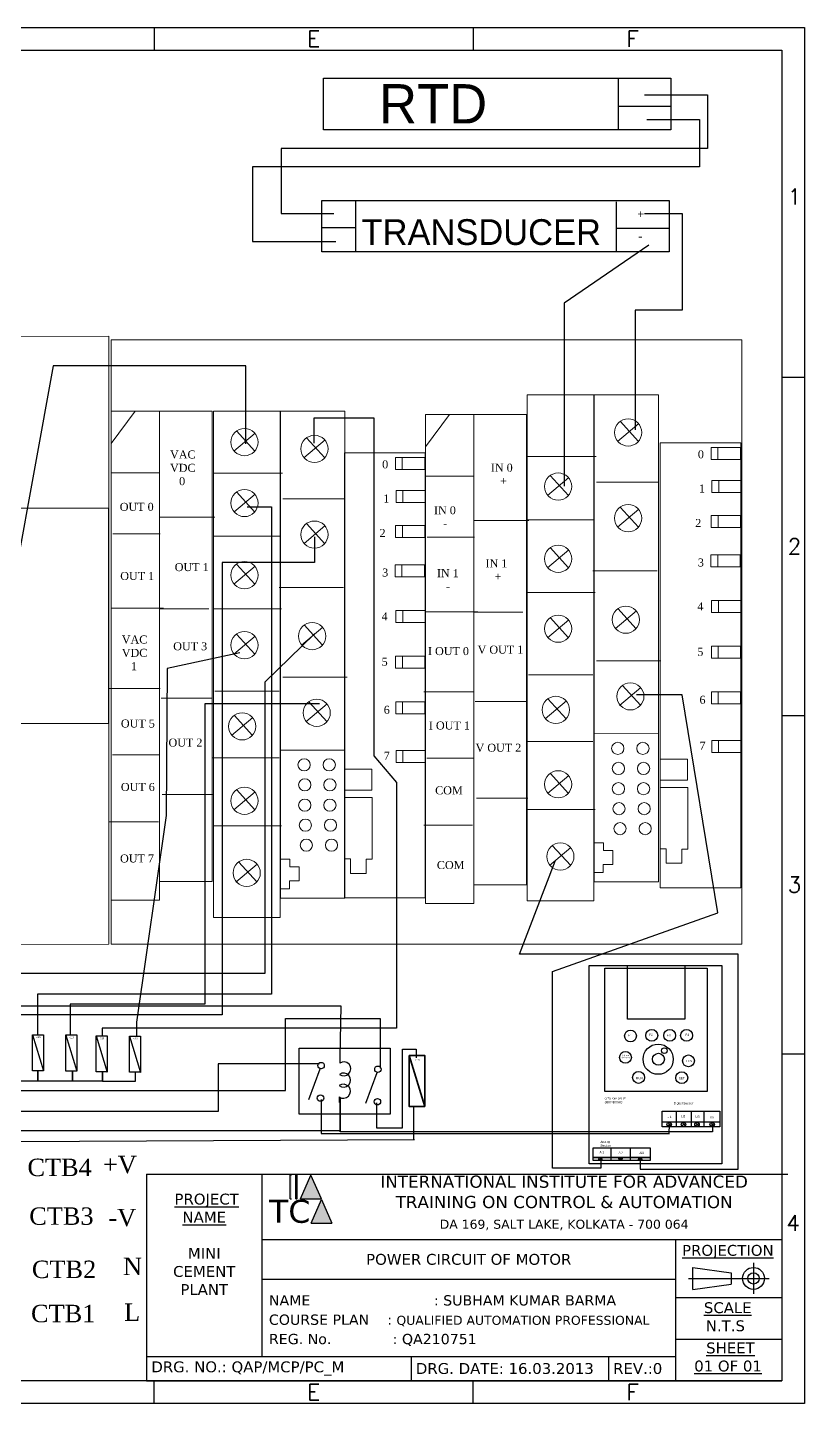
# Model space of a CAD drawing. Header units: millimetres. Extents: x 0 to 63260, y -9015 to 3579.
# Drawn here: x 24469 to 26187, y -9013 to -5970 of the extents above; entities that cross this region are included whole.
import ezdxf
from ezdxf.enums import TextEntityAlignment as Align

# ---------------------------------------------------------------- set-up
doc = ezdxf.new("R2010")
doc.units = ezdxf.units.MM
doc.header["$LTSCALE"] = 10
doc.styles.add('MtXpl_Times_New_Roma', font='times.ttf')
doc.styles.add('style2', font='verdana.ttf')

# ---------------------------------------------------------------- blocks, each defined once
blk = doc.blocks.new('Inductor')
at = {"color": 7}
for p, q in [((0, 0), (0.05, 0)), ((0.35, 0), (0.4, 0))]:
    blk.add_line(p, q, dxfattribs=at)
for centre in [(0.1, 0.0375), (0.2, 0.0375), (0.3, 0.0375)]:
    blk.add_arc(centre, 0.0625, 323.1301, 216.8699, dxfattribs=at)
blk = doc.blocks.new('Switch - SPST Open')
at = {"color": 7}
blk.add_line((0.027156, -0.00762), (0.264557, -0.092586), dxfattribs=at)
for centre in [(0, 0), (0.25, 0)]:
    blk.add_circle(centre, 0.025, dxfattribs=at)

msp = doc.modelspace()

# ---------------------------------------------------------------- hatches: boundary and pattern name
h = msp.add_hatch(color=140)
h.paths.add_polyline_path([(25052.4, -8508.6), (25049.4, -8508.6), (25049.4, -8561), (25052.4, -8561)])
h.paths.add_polyline_path([(25064.6, -8508.6), (25061.6, -8508.6), (25061.6, -8561), (25064.6, -8561)])
for color, points in [(2, [(25095.2, -8508.6), (25072.2, -8561), (25118.3, -8561)]), (1, [(25118.7, -8561.9), (25095.7, -8614.2), (25141.7, -8614.2)])]:
    msp.add_hatch(color=color).paths.add_polyline_path(points)

# ---------------------------------------------------------------- linework, layer by layer
at = {"color": 6}
for p, q in [((24748.4, -5970.3), (24748.4, -6020.3)), ((25453.8, -5970.3), (25453.8, -6020.3)), ((26136.6, -6743.6), (26186.4, -6743.6)), ((26136.6, -7491.8), (26186.6, -7491.8)), ((26136.6, -8240.1), (26186.6, -8240.1)), ((24748.4, -9013.3), (24748.4, -8963.3)), ((25453.8, -9013.3), (25453.8, -8963.3))]:
    msp.add_line(p, q, dxfattribs=at)
at = {"color": 175, "lineweight": 30, "ltscale": 5, "true_color": 0x4554a5}
for p, q in [((25774.5, -6082.5), (25774.5, -6196.4)), ((25774, -6144.2), (25892.2, -6144.2)), ((25833, -6119.3), (25971.9, -6119.3)), ((25971.9, -6119.3), (25971.9, -6238.1)), ((25837.7, -6173.4), (25954.2, -6173.4)), ((25954.2, -6173.4), (25954.2, -6278.1)), ((25971.9, -6238.1), (25029.2, -6238.1)), ((25029.2, -6238.1), (25029.2, -6381.5)), ((25954.2, -6278.1), (24965.7, -6278.1)), ((24965.7, -6278.1), (24965.7, -6443.8)), ((25194.1, -6354.1), (25194.1, -6464.6)), ((25770.1, -6356.1), (25770.1, -6466.7)), ((25029.2, -6381.5), (25145.8, -6381.5)), ((25193.6, -6413.1), (25121.1, -6413.1)), ((25771.7, -6414.3), (25888.7, -6414.3)), ((24965.7, -6443.8), (25150.5, -6443.8)), ((25117.7, -8340.7), (25117.7, -8416.4)), ((25902.7, -8367.5), (25902.7, -8401.4)), ((25935.9, -8367.1), (25935.9, -8401.4)), ((25964.2, -8367.1), (25964.2, -8401.7)), ((25883.4, -8399.2), (25891.6, -8393.7)), ((25884.4, -8392.2), (25891.4, -8399.6)), ((25887.7, -8416.2), (25888.2, -8396)), ((25915, -8399.2), (25923.2, -8393.7)), ((25916, -8392.2), (25923, -8399.6)), ((25945, -8399.3), (25953.2, -8393.8)), ((25946, -8392.3), (25953, -8399.7)), ((25978.4, -8399.2), (25986.6, -8393.7)), ((25979.4, -8392.2), (25986.4, -8399.6)), ((25117.7, -8416.4), (25887.8, -8416.2)), ((25758.7, -8448.3), (25758.7, -8476.3)), ((25801.3, -8448.6), (25801.3, -8476.3)), ((25732.9, -8475.5), (25737.7, -8470.5)), ((25733.7, -8469.6), (25737.2, -8475.7)), ((25777.4, -8475.2), (25782.3, -8470.2)), ((25778.2, -8469.4), (25781.7, -8475.4)), ((25820.9, -8475.5), (25825.8, -8470.5)), ((25821.8, -8469.7), (25825.2, -8475.7))]:
    msp.add_line(p, q, dxfattribs=at)
at = {"color": 244, "lineweight": 30, "ltscale": 5, "true_color": 0x991b1e}
for p, q in [((25833, -6381.4), (25916.3, -6381.4)), ((25916.3, -6381.4), (25916.3, -6595.1)), ((25916.3, -6595.1), (25812.2, -6595.1)), ((25812.2, -6595.1), (25812.2, -6859.8)), ((25103.3, -7096.9), (25103.3, -7153.3)), ((25103.3, -7153.3), (24898.8, -7153.3)), ((24898.8, -7153.3), (24898.8, -8153.7)), ((25103.2, -7311), (24993.4, -7418.1)), ((24993.4, -7418.1), (24993.4, -8062.3)), ((24993.4, -8062.3), (24362.4, -8062.3)), ((24898.8, -8153.7), (24436.8, -8153.7))]:
    msp.add_line(p, q, dxfattribs=at)
at = {"color": 177, "lineweight": 30, "ltscale": 5, "true_color": 0x293189}
for p, q in [((25842.5, -6451.4), (25655.1, -6579.9)), ((25655.1, -6579.9), (25655.1, -6984.5)), ((25102.4, -6889.8), (25102.4, -6833.4)), ((25102.4, -6833.4), (25234, -6833.4)), ((25234, -6833.4), (25234, -7580.9)), ((24954, -7030.1), (25008.3, -7030.1)), ((25008.3, -7030.1), (25008.3, -8107.9)), ((25113.9, -7465.8), (24860.3, -7465.8)), ((24860.3, -7465.8), (24860.3, -8130.4)), ((25234, -7580.9), (25284.3, -7639.7)), ((25284.3, -7639.7), (25284.3, -8183)), ((25629.3, -8058.1), (25995.3, -7928.3)), ((25008.3, -8107.9), (24490.6, -8107.9)), ((24490.6, -8107.9), (24490.6, -8197.6)), ((24860.3, -8130.4), (24562.6, -8130.4)), ((24562.6, -8130.4), (24562.6, -8198.3)), ((25284.3, -8183), (24633.9, -8183)), ((24633.9, -8183), (24633.9, -8200)), ((25297.7, -8404), (25297.7, -8229.7)), ((25297.7, -8229.7), (25328.1, -8229.7)), ((25328.1, -8229.7), (25328.1, -8249)), ((25240.4, -8348.4), (25240.4, -8404)), ((25240.4, -8404), (25297.7, -8404))]:
    msp.add_line(p, q, dxfattribs=at)
at = {"color": 52, "lineweight": 30, "ltscale": 5, "true_color": 0xc8c92d}
for p, q in [((24525.3, -6718.7), (24263.2, -8156.7)), ((24951.6, -6718.7), (24525.3, -6718.7)), ((24951.6, -6890.7), (24951.6, -6718.7)), ((24938.3, -7353.5), (24777.4, -7387.9)), ((24777.4, -7387.9), (24775.1, -7712.9)), ((24775.1, -7712.9), (24709.3, -8170.3)), ((24709.3, -8170.3), (24709.3, -8201.3))]:
    msp.add_line(p, q, dxfattribs=at)
at = {"color": 40, "lineweight": 18, "ltscale": 5, "true_color": 0xf8d731}
for p, q in [((24653.6, -6890.1), (24706.4, -6818.7)), ((25348.5, -6897.6), (25401.3, -6826.2)), ((25772.8, -6885.9), (25820.1, -6846.1)), ((25778.8, -6841.2), (25819.6, -6885.9)), ((24924.5, -6907.3), (24971.7, -6867.5)), ((24930.4, -6862.6), (24971.2, -6907.3)), ((25079.3, -6922.3), (25126.5, -6882.5)), ((25085.2, -6877.6), (25126, -6922.3)), ((25995.4, -6899.3), (25995.4, -6925.6)), ((25297.3, -6921.5), (25297.3, -6947.8)), ((25573.3, -6919.4), (25726.2, -6919.4)), ((24654.5, -6955.2), (24759.4, -6955.2)), ((24879.7, -6955.8), (25032.6, -6955.8)), ((25349.4, -6962.7), (25454.3, -6962.7)), ((25618.1, -7005.6), (25665.3, -6965.8)), ((25624, -6960.9), (25664.8, -7005.6)), ((24930.4, -6997.3), (24971.2, -7042)), ((25298.8, -6994.3), (25298.8, -7020.6)), ((25726.7, -6976.1), (25863.8, -6976.1)), ((25997, -6972.1), (25997, -6998.4)), ((24924.5, -7042), (24971.7, -7002.2)), ((25033.2, -7012.5), (25170.3, -7012.5)), ((24761.1, -7053.2), (24882.4, -7053.2)), ((25573.3, -7059), (25720.9, -7059)), ((25772.8, -7075.5), (25820.1, -7035.7)), ((25778.8, -7030.8), (25819.6, -7075.5)), ((25995.5, -7049.5), (25995.5, -7075.7)), ((25079.3, -7111.9), (25126.5, -7072)), ((25085.2, -7067.1), (25126, -7111.9)), ((25297.4, -7071.7), (25297.4, -7097.9)), ((25456, -7060.7), (25577.3, -7060.7)), ((24657.2, -7090.3), (24762.1, -7090.3)), ((24879.7, -7095.4), (25027.4, -7095.4)), ((25352, -7097.8), (25457, -7097.8)), ((25624, -7120.5), (25664.8, -7165.3)), ((25618.1, -7165.3), (25665.3, -7125.5)), ((25994.8, -7136.4), (25994.8, -7162.7)), ((24924.5, -7201.6), (24971.7, -7161.8)), ((24930.4, -7156.9), (24971.2, -7201.6)), ((25296.6, -7158.6), (25296.6, -7184.9)), ((25718.7, -7172.1), (25861.1, -7172.1)), ((25025.1, -7208.5), (25167.6, -7208.5)), ((25572.3, -7219.5), (25723.6, -7219.7)), ((25996.2, -7237.9), (25996.2, -7264.2)), ((24654.6, -7254.8), (24769.3, -7254.8)), ((24761.1, -7256), (24869.2, -7256)), ((24878.7, -7255.9), (25030, -7256)), ((25298.1, -7260.1), (25298.1, -7286.4)), ((25349.5, -7262.3), (25464.2, -7262.3)), ((25456, -7263.5), (25564.1, -7263.5)), ((25767.9, -7300), (25815.1, -7260.1)), ((25773.8, -7255.2), (25814.6, -7300)), ((25074.3, -7336.3), (25121.5, -7296.5)), ((25080.2, -7291.6), (25121, -7336.3)), ((25618.1, -7319.9), (25665.3, -7280.1)), ((25624, -7275.2), (25664.8, -7319.9)), ((24924.5, -7356.3), (24971.7, -7316.5)), ((24930.4, -7311.6), (24971.2, -7356.3)), ((25297.7, -7360.8), (25297.7, -7387.1)), ((25995.8, -7338.6), (25995.8, -7364.9)), ((25726.7, -7370.8), (25869.2, -7370.8)), ((25033.2, -7407.2), (25175.6, -7407.2)), ((25576.7, -7401.7), (25718.9, -7401.7)), ((25783.7, -7424.8), (25824.6, -7469.6)), ((24649.7, -7432.1), (24761.6, -7432.1)), ((24763.7, -7453.6), (24877.1, -7453.6)), ((24883.1, -7438), (25025.3, -7438)), ((25344.6, -7439.6), (25456.5, -7439.6)), ((25619, -7454.8), (25659.8, -7499.5)), ((25777.8, -7469.6), (25825.1, -7429.7)), ((25996, -7439.5), (25996, -7465.8)), ((25084.3, -7505.9), (25131.5, -7466.1)), ((25090.2, -7461.2), (25131, -7505.9)), ((25297.9, -7461.7), (25297.9, -7488)), ((25458.6, -7461.1), (25572, -7461.1)), ((25613.1, -7499.5), (25660.3, -7459.7)), ((24919.5, -7535.9), (24966.7, -7496)), ((24925.4, -7491.1), (24966.2, -7535.9)), ((25721.6, -7532.1), (25863.8, -7531.9)), ((25745.4, -7531.4), (25745.4, -7531.4)), ((25028, -7568.5), (25170.3, -7568.3)), ((25051.9, -7567.8), (25051.9, -7567.8)), ((25298.5, -7569.4), (25298.5, -7595.7)), ((25571.6, -7549.1), (25718.8, -7549.1)), ((25996.7, -7547.3), (25996.7, -7573.5)), ((24656.4, -7578.8), (24760.5, -7578.8)), ((24878, -7585.5), (25025.2, -7585.5)), ((25351.3, -7586.3), (25455.4, -7586.3)), ((25618.1, -7664.1), (25665.3, -7624.3)), ((25624, -7619.4), (25664.8, -7664.1)), ((24766.4, -7666.9), (24879.7, -7666.9)), ((24924.5, -7700.5), (24971.7, -7660.7)), ((24930.4, -7655.7), (24971.2, -7700.5)), ((25868.7, -7650.7), (25928.9, -7650.7)), ((25928.9, -7650.7), (25928.9, -7787.5)), ((25170.6, -7672.9), (25230.7, -7672.9)), ((25230.7, -7672.9), (25230.7, -7809.7)), ((25461.3, -7674.4), (25574.6, -7674.4)), ((24649.9, -7726.9), (24757.8, -7726.9)), ((25574.9, -7699.5), (25723.8, -7699.5)), ((24881.4, -7735.9), (25030.2, -7735.9)), ((25344.8, -7734.4), (25452.7, -7734.4)), ((25623.1, -7823.7), (25670.3, -7783.9)), ((25629, -7779), (25669.8, -7823.7)), ((25721.7, -7773.4), (25741.9, -7773.4)), ((25741.9, -7773.4), (25741.9, -7790.2)), ((25881, -7786.4), (25868.4, -7786.4)), ((25881, -7818.7), (25881, -7786.4)), ((25928.9, -7787.5), (25915.5, -7787.5)), ((25915.5, -7787.5), (25915.5, -7818.7)), ((24929.5, -7860.1), (24976.7, -7820.3)), ((24935.4, -7815.4), (24976.2, -7860.1)), ((25028.2, -7809.7), (25048.3, -7809.7)), ((25048.3, -7809.7), (25048.3, -7826.6)), ((25182.9, -7808.6), (25170.3, -7808.6)), ((25182.9, -7840.9), (25182.9, -7808.6)), ((25230.7, -7809.7), (25217.4, -7809.7)), ((25217.4, -7809.7), (25217.4, -7840.9)), ((25741.9, -7790.2), (25762.5, -7790.2)), ((25762.5, -7790.2), (25762.5, -7821.1)), ((25915.5, -7818.7), (25881, -7818.7)), ((25048.3, -7826.6), (25068.9, -7826.6)), ((25068.9, -7826.6), (25068.9, -7857.4)), ((25217.4, -7840.9), (25182.9, -7840.9)), ((25741.3, -7838.7), (25721.5, -7838.7)), ((25762.5, -7821.1), (25741.3, -7821.1)), ((25741.3, -7821.1), (25741.3, -7838.7)), ((25047.8, -7875.1), (25027.9, -7875.1)), ((25068.9, -7857.4), (25047.8, -7857.4)), ((25047.8, -7857.4), (25047.8, -7875.1))]:
    msp.add_line(p, q, dxfattribs=at)
at = {"color": 40, "lineweight": 30, "ltscale": 5, "true_color": 0xf8d731}
for p, q in [((25916.4, -7446.1), (25815.5, -7446.1)), ((25995.3, -7928.3), (25916.4, -7446.1)), ((25556.7, -8019.8), (25635.5, -7814.2)), ((26040.1, -8019.8), (25556.7, -8019.8)), ((26040.1, -8494.8), (26040.1, -8019.8)), ((25629.3, -8492.7), (25629.3, -8058.1)), ((23332.2, -8133.8), (25161.1, -8133.8)), ((24429.9, -8300), (24491.5, -8300)), ((24491.5, -8300), (24491.5, -8277.7)), ((24491.5, -8277.7), (24491.5, -8300)), ((24491.5, -8300), (24568.1, -8300)), ((24568.1, -8300), (24568.1, -8278.3)), ((24568.1, -8278.3), (24568.1, -8300)), ((24568.1, -8300), (24634.3, -8300)), ((24634.3, -8300), (24634.3, -8280)), ((24634.3, -8280), (24634.3, -8300.3)), ((24634.3, -8300.3), (24707.1, -8300.3)), ((24707.1, -8300.3), (24707.1, -8280.9)), ((25322.6, -8429.8), (25322.6, -8355.7)), ((25736.2, -8472.2), (25736.2, -8492.7)), ((25823.5, -8473.3), (25823.5, -8494.8)), ((25736.2, -8492.7), (25629.3, -8492.7)), ((25823.5, -8494.8), (26040.1, -8494.8))]:
    msp.add_line(p, q, dxfattribs=at)
at = {"color": 219, "lineweight": 30, "ltscale": 5, "true_color": 0x642165}
for p, q in [((25161.6, -8133.7), (25159.1, -8248.5)), ((25039.1, -8321.1), (25039.1, -8161.6)), ((25039.1, -8161.6), (25248.5, -8161.6)), ((25248.5, -8161.6), (25248.5, -8271.4)), ((24400.5, -8321.1), (25039.1, -8321.1)), ((25159.9, -8412.3), (25159.9, -8337.2)), ((25159.9, -8337.2), (25159.9, -8410.1)), ((25982.9, -8396.2), (25982.9, -8412.3)), ((25159.9, -8410.1), (24370, -8410.1)), ((25982.9, -8412.3), (25159.9, -8412.3))]:
    msp.add_line(p, q, dxfattribs=at)
at = {"color": 240, "lineweight": 25, "ltscale": 5, "true_color": 0xed1f24}
for p, q in [((24479.8, -8197.8), (24504.1, -8277.8)), ((24553.4, -8198.5), (24577.7, -8278.5)), ((24620.6, -8200.5), (24645, -8280.5)), ((24694.2, -8201.1), (24718.6, -8281.1))]:
    msp.add_line(p, q, dxfattribs=at)
at = {"color": 240, "lineweight": 35, "ltscale": 5, "true_color": 0xed1f24}
msp.add_line((25312.5, -8243.9), (25346.8, -8356.7), dxfattribs=at)
at = {"color": 1, "lineweight": 30, "ltscale": 5}
for p, q in [((25113.9, -8262.4), (24890, -8262.4)), ((24890, -8262.4), (24890, -8367.9)), ((24890, -8367.9), (24091.4, -8367.9))]:
    msp.add_line(p, q, dxfattribs=at)
at = {"color": 251, "lineweight": 30, "ltscale": 5, "true_color": 0x636466}
msp.add_line((24435.6, -8433.6), (25324.3, -8429.8), dxfattribs=at)
at = {"color": 84}
for p, q in [((26136.6, -8482.5), (26136.6, -8963.3)), ((24731.9, -8506.4), (24731.9, -8963.3)), ((24731.9, -8506.4), (26150, -8506.4)), ((24986.8, -8506.4), (24986.8, -8909.1)), ((24986.8, -8650.9), (26136.6, -8650.9)), ((25901.6, -8650.9), (25901.6, -8963.3)), ((24986.8, -8738.7), (25901.6, -8738.7)), ((25901.6, -8779.3), (26136.6, -8779.3)), ((25901.6, -8871.3), (26136.6, -8871.3)), ((24731.9, -8909.1), (25901.6, -8909.1)), ((25316.8, -8909.1), (25316.8, -8963.3)), ((25753, -8909.1), (25753, -8963.3)), ((24731.9, -8963.3), (26136.6, -8963.3))]:
    msp.add_line(p, q, dxfattribs=at)
at = {"color": 140}
for p, q in [((25052.4, -8508.6), (25049.4, -8508.6)), ((25049.4, -8561), (25049.4, -8508.6)), ((25064.6, -8508.6), (25061.6, -8508.6)), ((25061.6, -8561), (25061.6, -8508.6)), ((25064.6, -8561), (25064.6, -8508.6))]:
    msp.add_line(p, q, dxfattribs=at)
at = {"color": 2}
for p, q in [((25072.2, -8561), (25095.2, -8508.6)), ((25118.3, -8561), (25095.2, -8508.6)), ((25072.2, -8561), (25118.3, -8561))]:
    msp.add_line(p, q, dxfattribs=at)
at = {"color": 4}
for p, q in [((25049.4, -8561), (25052.4, -8561)), ((25061.6, -8561), (25064.6, -8561))]:
    msp.add_line(p, q, dxfattribs=at)
at = {"color": 1}
for p, q in [((25095.7, -8614.2), (25118.7, -8561.9)), ((25118.7, -8561.9), (25141.7, -8614.2)), ((25095.7, -8614.2), (25141.7, -8614.2))]:
    msp.add_line(p, q, dxfattribs=at)
at = {"color": 160}
for p, q in [((26073.9, -8702.5), (26073.9, -8771.1)), ((25940.1, -8712.5), (26024.5, -8724.3)), ((25930.1, -8736.8), (26108.2, -8736.8)), ((25940.1, -8761.1), (26024.5, -8749.3))]:
    msp.add_line(p, q, dxfattribs=at)
at = {"color": 240}
for points in [[(21899.5, -5970.3), (26186.6, -5970.3), (26186.6, -9013.3), (21899.5, -9013.3)], [(21949.5, -6020.3), (26136.6, -6020.3), (26136.6, -8963.3), (21949.5, -8963.3)]]:
    msp.add_lwpolyline(points, close=True, dxfattribs=at)
at = {"color": 175, "lineweight": 30, "ltscale": 5, "true_color": 0x4554a5}
for points in [[(25123.2, -6082.2), (25891, -6082.2), (25891, -6196.4), (25123.2, -6196.4)], [(25119.4, -6352.6), (25887.2, -6352.6), (25887.2, -6466.7), (25119.4, -6466.7)], [(25745.3, -8050.8), (25971.8, -8050.8), (25971.8, -8323.3), (25745.3, -8323.3)], [(25872.3, -8367.1), (25999.5, -8367.1), (25999.5, -8391), (25872.3, -8391)], [(25872.3, -8390.8), (25999.7, -8390.8), (25999.7, -8401.4), (25872.3, -8401.4)], [(25719.3, -8448.3), (25845.3, -8448.3), (25845.3, -8469.1), (25719.3, -8469.1)], [(25719.3, -8469.2), (25845.3, -8469.2), (25845.3, -8476.3), (25719.3, -8476.3)]]:
    msp.add_lwpolyline(points, close=True, dxfattribs=at)
at = {"color": 40, "lineweight": 18, "ltscale": 5, "true_color": 0xf8d731}
for points in [[(22664.3, -6654.4), (24648.3, -6652.9), (24648.3, -7997.4), (22664.3, -7998.9)], [(24653.5, -6661), (26047.9, -6661), (26047.9, -7997.6), (24653.5, -7997.6)], [(25573.3, -6782.5), (25720.9, -6782.5), (25720.9, -7901.8), (25573.3, -7901.8)], [(25721.4, -6782.8), (25863.8, -6782.8), (25863.8, -7859.5), (25721.4, -7859.5)], [(24653.6, -6818.7), (24760.6, -6818.7), (24760.6, -7900.3), (24653.6, -7900.3)], [(24760.4, -6818.8), (24877.1, -6818.8), (24877.1, -7858.6), (24760.4, -7858.6)], [(24879.7, -6818.8), (25027.4, -6818.8), (25027.4, -7938.2), (24879.7, -7938.2)], [(25027.8, -6819.1), (25170.3, -6819.1), (25170.3, -7895.9), (25027.8, -7895.9)], [(25348.5, -6826.2), (25455.5, -6826.2), (25455.5, -7907.8), (25348.5, -7907.8)], [(25455.3, -6826.3), (25572, -6826.3), (25572, -7866.1), (25455.3, -7866.1)], [(25867.6, -7873.1), (26045.9, -7873.1), (26045.9, -6888.8), (25867.6, -6888.8)], [(26044.9, -6899.1), (25980.2, -6899.1), (25980.2, -6925.6), (26044.9, -6925.6)], [(25169.5, -7895.3), (25347.8, -7895.3), (25347.8, -6910.9), (25169.5, -6910.9)], [(25346.8, -6921.3), (25282.1, -6921.3), (25282.1, -6947.8), (25346.8, -6947.8)], [(25348.4, -6994.1), (25283.7, -6994.1), (25283.7, -7020.5), (25348.4, -7020.5)], [(26046.5, -6971.9), (25981.8, -6971.9), (25981.8, -6998.3), (26046.5, -6998.3)], [(24326.6, -7033.2), (24647.7, -7033.2), (24647.7, -7509.2), (24326.6, -7509.2)], [(26045, -7049.3), (25980.3, -7049.3), (25980.3, -7075.7), (26045, -7075.7)], [(25346.9, -7071.5), (25282.2, -7071.5), (25282.2, -7097.9), (25346.9, -7097.9)], [(26044.3, -7136.2), (25979.6, -7136.2), (25979.6, -7162.7), (26044.3, -7162.7)], [(25346.1, -7158.4), (25281.5, -7158.4), (25281.5, -7184.9), (25346.1, -7184.9)], [(26045.7, -7237.7), (25981.1, -7237.7), (25981.1, -7264.2), (26045.7, -7264.2)], [(25347.6, -7259.9), (25282.9, -7259.9), (25282.9, -7286.4), (25347.6, -7286.4)], [(25347.2, -7360.7), (25282.6, -7360.7), (25282.6, -7387.1), (25347.2, -7387.1)], [(26045.4, -7338.5), (25980.7, -7338.5), (25980.7, -7364.9), (26045.4, -7364.9)], [(26045.5, -7439.4), (25980.9, -7439.4), (25980.9, -7465.8), (26045.5, -7465.8)], [(25347.4, -7461.6), (25282.7, -7461.6), (25282.7, -7488), (25347.4, -7488)], [(25348.1, -7569.3), (25283.4, -7569.3), (25283.4, -7595.7), (25348.1, -7595.7)], [(26046.2, -7547.1), (25981.5, -7547.1), (25981.5, -7573.5), (26046.2, -7573.5)], [(25867.6, -7588.4), (25927.8, -7588.4), (25927.8, -7635.2), (25867.6, -7635.2)], [(25169.5, -7610.6), (25229.6, -7610.6), (25229.6, -7657.3), (25169.5, -7657.3)]]:
    msp.add_lwpolyline(points, close=True, dxfattribs=at)
at = {"color": 251, "lineweight": 30, "ltscale": 5, "true_color": 0x636466}
msp.add_lwpolyline([(25710.3, -8044.9), (26004.2, -8044.9), (26004.2, -8483.3), (25710.3, -8483.3)], close=True, dxfattribs=at)
at = {"color": 219, "lineweight": 30, "ltscale": 5, "true_color": 0x642165}
msp.add_lwpolyline([(25795.4, -8044.9), (25922.3, -8044.9), (25922.3, -8163.3), (25795.4, -8163.3)], close=True, dxfattribs=at)
at = {"color": 240, "lineweight": 25, "ltscale": 5, "true_color": 0xed1f24}
for points in [[(24479.7, -8197.7), (24504.1, -8197.7), (24504.1, -8277.4), (24479.7, -8277.4)], [(24553.3, -8198.3), (24577.7, -8198.3), (24577.7, -8278.1), (24553.3, -8278.1)], [(24620.6, -8200.3), (24645, -8200.3), (24645, -8280.1), (24620.6, -8280.1)], [(24694.2, -8201), (24718.6, -8201), (24718.6, -8280.7), (24694.2, -8280.7)]]:
    msp.add_lwpolyline(points, close=True, dxfattribs=at)
at = {"color": 40, "lineweight": 30, "ltscale": 5, "true_color": 0xf8d731}
msp.add_lwpolyline([(25069.4, -8227.2), (25270.1, -8227.2), (25270.1, -8373.2), (25069.4, -8373.2)], close=True, dxfattribs=at)
at = {"color": 240, "lineweight": 35, "ltscale": 5, "true_color": 0xed1f24}
msp.add_lwpolyline([(25312.4, -8243.7), (25346.8, -8243.7), (25346.8, -8356.2), (25312.4, -8356.2)], close=True, dxfattribs=at)
at = {"color": 160}
for points in [[(25940.1, -8761.1), (25940.1, -8712.5)], [(26024.5, -8724.3), (26024.5, -8749.3)]]:
    msp.add_lwpolyline(points, dxfattribs=at)
at = {"color": 40, "lineweight": 18, "ltscale": 5, "true_color": 0xf8d731}
for centre, radius in [((25796.6, -6865.8), 30.1), ((24948.2, -6887.2), 30.1), ((25103, -6902.2), 30.1), ((25641.8, -6985.5), 30.1), ((24948.2, -7021.9), 30.1), ((25796.6, -7055.4), 30.1), ((25103, -7091.8), 30.1), ((25641.8, -7145.2), 30.1), ((24948.2, -7181.5), 30.1), ((25641.8, -7299.8), 30.1), ((25791.6, -7279.9), 30.1), ((25098, -7316.2), 30.1), ((24948.2, -7336.2), 30.1), ((25801.6, -7449.5), 30.1), ((25636.8, -7479.4), 30.1), ((24943.2, -7515.8), 30.1), ((25108, -7485.8), 30.1), ((25773.7, -7564.5), 13.5), ((25829.4, -7564.5), 13.5), ((25080.1, -7600.9), 13.5), ((25135.8, -7600.9), 13.5), ((25775.1, -7608.8), 13.5), ((25830.8, -7608.8), 13.5), ((25081.5, -7645.1), 13.5), ((25137.2, -7645.1), 13.5), ((25641.8, -7644), 30.1), ((24948.2, -7680.4), 30.1), ((25775.1, -7653.7), 13.5), ((25830.8, -7653.7), 13.5), ((25081.5, -7690), 13.5), ((25137.2, -7690), 13.5), ((25776.5, -7697.9), 13.5), ((25832.2, -7697.9), 13.5), ((25082.9, -7734.3), 13.5), ((25138.6, -7734.3), 13.5), ((25778.7, -7742.1), 13.5), ((25834.3, -7742.1), 13.5), ((25085.1, -7778.5), 13.5), ((25140.8, -7778.5), 13.5), ((25646.8, -7803.6), 30.1), ((24953.2, -7840), 30.1)]:
    msp.add_circle(centre, radius, dxfattribs=at)
at = {"color": 175, "lineweight": 30, "ltscale": 5, "true_color": 0x4554a5}
for centre, radius in [((25801.9, -8200.6), 13.1), ((25848.9, -8199.3), 13.1), ((25888.6, -8199.3), 13.1), ((25925.9, -8199.3), 13.1), ((25790.8, -8247.9), 13.1), ((25863.1, -8252), 33.4), ((25863.7, -8252), 13.1), ((25876.7, -8233.1), 6.33), ((25930.1, -8255.6), 13.1), ((25819.8, -8292.3), 13.1), ((25915.3, -8292.9), 13.1), ((25887.4, -8396.2), 5.06), ((25919, -8396.2), 5.06), ((25949, -8396.3), 5.06), ((25982.4, -8396.2), 5.06), ((25735.2, -8472.8), 3.51), ((25779.7, -8472.5), 3.51), ((25823.2, -8472.9), 3.51)]:
    msp.add_circle(centre, radius, dxfattribs=at)
at = {"color": 160}
for radius in [24.3, 12.5]:
    msp.add_circle((26073.9, -8736.8), radius, dxfattribs=at)

# ---------------------------------------------------------------- block references
at = {"color": 40, "lineweight": 30, "ltscale": 5, "true_color": 0xf8d731, "rotation": 269.036391046873}
for name, p, xscale, yscale, zscale in [('Switch - SPST Open', (25117.6, -8266.1), 286.9409286347439, 286.9409286347439, 286.9409286347439), ('Inductor', (25159, -8248.3), 248.1285157273767, 248.1285157273767, 248.1285157273767), ('Switch - SPST Open', (25243.4, -8274.2), 286.9409286347439, 286.9409286347439, 286.9409286347439)]:
    msp.add_blockref(name, p, dxfattribs=dict(at, xscale=xscale, yscale=yscale, zscale=zscale))

# ---------------------------------------------------------------- texts
at = {"color": 140, "style": 'style2'}
msp.add_text('TC', height=50.87, dxfattribs=at).set_placement((25048.3, -8613.7), align=Align.CENTER)
at = {"color": 2, "char_height": 35, "attachment_point": 5, "style": 'style2'}
for s, insert, width in [('{\\Fromans|c0;E}', (25101.1, -5995.3), 705.35), ('\\pxqc;{\\Fromans|c0;F}', (25806.5, -5995.3), 705.35), ('{\\Fromans|c0;1}', (26164.5, -6344.5), 50), ('{\\Fromans|c0;2}', (26164.5, -7117.7), 50), ('{\\Fromans|c0;3}', (26164.5, -7866), 50), ('{\\Fromans|c0;4}', (26161.6, -8614.2), 50), ('{\\Fromans|c0;E}', (25101.1, -8988.3), 705.35), ('\\pxqc;{\\Fromans|c0;F}', (25806.5, -8988.3), 705.35)]:
    msp.add_mtext(s, dxfattribs=dict(at, insert=insert, width=width))
at = {"color": 175, "lineweight": 30, "ltscale": 5, "true_color": 0x4554a5, "attachment_point": 1}
for s, width, gutter_width, heights, insert, char_height in [('RTD', 7257.685, 434.5, [0], (25246.1, -6095.6), 86.9), ('TRANSDUCER', 4759.92, 284.9, [0], (25207.2, -6394.2), 56.99), ('F1', 17.133, 25, [0], (25796.8, -8196.6), 5), ('F2', 17.133, 25, [0], (25842.9, -8195.3), 5), ('F3', 17.133, 25, [0], (25882.2, -8196.6), 5), ('F4', 17.133, 25, [0], (25923.2, -8195.3), 5), ('SYSTEM\\PREFRESH', 9.989, 14.6, [0], (25782, -8242.3), 2.92), ('ECS', 17.133, 25, [0], (25923.9, -8253.4), 5), ('RUN', 17.133, 25, [0], (25813.8, -8291.2), 5), ('SET', 17.133, 25, [0], (25908.6, -8291.6), 5), ('Li1', 17.133, 25, [0], (25883.2, -8376.9), 5), ('Li2', 17.133, 25, [0], (25913.8, -8375.5), 5), ('Li3', 17.133, 25, [0], (25945.2, -8376.4), 5), ('0V', 5, 25, [5], (25978.3, -8378), 5), ('Ai1', 17.133, 25, [0], (25733.5, -8455), 5), ('Analog Section', 17.133, 25, [0], (25735.4, -8432), 5), ('Ai2', 17.133, 25, [0], (25775.5, -8456.2), 5), ('Ai3', 17.133, 25, [0], (25821.6, -8456.6), 5)]:
    msp.add_mtext_dynamic_manual_height_columns(s, width=width, gutter_width=gutter_width, heights=heights, dxfattribs=dict(at, insert=insert, char_height=char_height))
at = {"color": 40, "lineweight": 18, "ltscale": 5, "true_color": 0xf8d731, "attachment_point": 1, "style": 'MtXpl_Times_New_Roma'}
for s, width, gutter_width, insert, char_height in [('   +', 185.886, 88.5, (25796.9, -6374.1), 17.7), ('-', 185.886, 88.5, (25819.3, -6422.8), 17.7), ('VAC\\PVDC\\P   0', 185.886, 88.5, (24783.7, -6905.7), 17.7), ('0', 185.886, 88.5, (25950.9, -6905.3), 17.7), ('0', 185.886, 88.5, (25252.8, -6927.5), 17.7), ('IN 0\\P   +', 185.886, 88.5, (25493.2, -6934.9), 17.7), ('1', 185.886, 88.5, (25953.2, -6981), 17.7), ('OUT 0', 185.886, 88.5, (24672.5, -7021.5), 17.7), ('1', 185.886, 88.5, (25255.1, -7003.2), 17.7), ('IN 0\\P   -', 185.886, 88.5, (25367.4, -7029), 17.7), ('2', 185.886, 88.5, (25945, -7057.1), 17.7), ('2', 185.886, 88.5, (25246.9, -7079.3), 17.7), ('IN 1\\P   +', 185.886, 88.5, (25481.3, -7146.4), 17.7), ('3', 185.886, 88.5, (25950.9, -7144.6), 17.7), ('OUT 1', 185.886, 88.5, (24673.6, -7174.4), 17.7), ('OUT 1', 185.886, 88.5, (24794.1, -7154.8), 17.7), ('3', 185.886, 88.5, (25252.8, -7166.8), 17.7), ('IN 1\\P   -', 185.886, 88.5, (25373.9, -7168.2), 17.7), ('4', 185.886, 88.5, (25949.7, -7241.4), 17.7), ('4', 185.886, 88.5, (25251.6, -7263.6), 17.7), ('VAC\\PVDC\\P   1', 185.886, 88.5, (24677, -7314.9), 17.7), ('OUT 3', 185.886, 88.5, (24790.7, -7329.8), 17.7), ('5', 185.886, 88.5, (25251.6, -7364.1), 17.7), ('I OUT 0', 185.886, 88.5, (25354.1, -7340.5), 17.7), ('V OUT 1', 185.886, 88.5, (25463.8, -7337.3), 17.7), ('5', 185.886, 88.5, (25949.7, -7341.9), 17.7), ('6', 185.886, 88.5, (25954.5, -7448.2), 17.7), ('6', 185.886, 88.5, (25256.3, -7470.4), 17.7), ('OUT 5', 185.886, 88.5, (24675, -7500.7), 17.7), ('I OUT 1', 185.886, 88.5, (25356.1, -7505.1), 17.7), ('OUT 2', 185.886, 88.5, (24780.3, -7542.9), 17.7), ('7', 185.886, 88.5, (25256.3, -7571.9), 17.7), ('V OUT 2', 185.886, 88.5, (25459.3, -7554.3), 17.7), ('7', 185.886, 88.5, (25954.5, -7549.7), 17.7), ('OUT 6', 185.886, 88.5, (24675, -7641), 17.7), ('COM', 185.886, 88.5, (25369.9, -7648.5), 17.7), ('OUT 7', 185.886, 88.5, (24673.1, -7799.2), 17.7), ('COM', 185.886, 88.5, (25373.8, -7813.7), 17.7), ('CTB4', 1772.418, 192.5, (24468.4, -8471.9), 38.5), ('+V', 1772.418, 192.5, (24635.4, -8465.6), 38.5), ('CTB3', 1772.418, 192.5, (24472.4, -8579.7), 38.5), ('-V', 1772.418, 192.5, (24647.4, -8582.9), 38.5), ('CTB2', 1772.418, 192.5, (24478.2, -8697.4), 38.5), ('N', 1772.418, 192.5, (24679.7, -8690.9), 38.5), ('L', 1772.418, 192.5, (24682.1, -8792.1), 38.5), ('CTB1', 1772.418, 192.5, (24476.3, -8795.1), 38.5)]:
    msp.add_mtext_dynamic_manual_height_columns(s, width=width, gutter_width=gutter_width, heights=[0], dxfattribs=dict(at, insert=insert, char_height=char_height))
at = {"color": 240, "lineweight": 25, "ltscale": 5, "true_color": 0xed1f24, "char_height": 4.14, "attachment_point": 1}
for insert in [(24488, -8200.8), (24561.7, -8201.5), (24628.9, -8203.5), (24702.5, -8204.1), (25326, -8251.4)]:
    msp.add_mtext_dynamic_manual_height_columns('c16', width=14.058, gutter_width=20.7, heights=[0], dxfattribs=dict(at, insert=insert))
at = {"color": 175, "lineweight": 30, "true_color": 0x4554a5, "char_height": 5, "width": 65.625, "attachment_point": 1}
for s, insert in [('0.76 KW-34HP\\P380/480VAC', (25744.8, -8336.1)), ('Digital Section', (25897.5, -8346.7))]:
    msp.add_mtext(s, dxfattribs=dict(at, insert=insert))
at = {"color": 140, "width": 963.119, "attachment_point": 2, "style": 'style2'}
for s, insert, char_height in [('INTERNATIONAL INSTITUTE FOR ADVANCED\\PTRAINING ON CONTROL & AUTOMATION', (25655.1, -8509.2), 27), ('DA 169, SALT LAKE, KOLKATA - 700 064', (25655.1, -8606.9), 20)]:
    msp.add_mtext(s, dxfattribs=dict(at, insert=insert, char_height=char_height))
at = {"color": 211, "char_height": 24, "style": 'style2'}
for s, insert, width, attachment_point in [('\\pxqc;\\P {\\LPROJECT\\PNAME} \\P\\PMINI\\PCEMENT\\PPLANT', (24731.9, -8641.3), 254.85, 4), ('\\pxqc;{\\LPROJECTION} ', (26017.2, -8678), 235, 5), ('\\pxqc;POWER CIRCUIT OF MOTOR', (25444.2, -8694.8), 914.86, 5), (' {\\LSCALE} \\PN.T.S\\P ', (26011.7, -8841.7), 235, 5), (' {\\LSHEET\\P01 OF 01\\P} ', (26017.6, -8930.7), 235, 5), (' DRG. NO.: QAP/MCP/PC_M', (24731.9, -8936.2), 579.277, 4), (' DRG. DATE: 16.03.2013', (25316.8, -8936.2), 457.43, 4), (' REV.:0 ', (25753, -8936.2), 457.43, 4)]:
    msp.add_mtext(s, dxfattribs=dict(at, insert=insert, width=width, attachment_point=attachment_point))
at = {"color": 211, "insert": (24911.2, -8830), "char_height": 22.8, "width": 1173.883, "attachment_point": 4, "line_spacing_factor": 1.125, "style": 'style2'}
msp.add_mtext('^INAME^I^I^I: SUBHAM KUMAR BARMA\\P^ICOURSE PLAN    : {\\H0.87719x;QUALIFIED AUTOMATION PROFESSIONAL}              \\P^IREG. No.^I^I: QA210751', dxfattribs=at)

doc.saveas('drawing.dxf')
